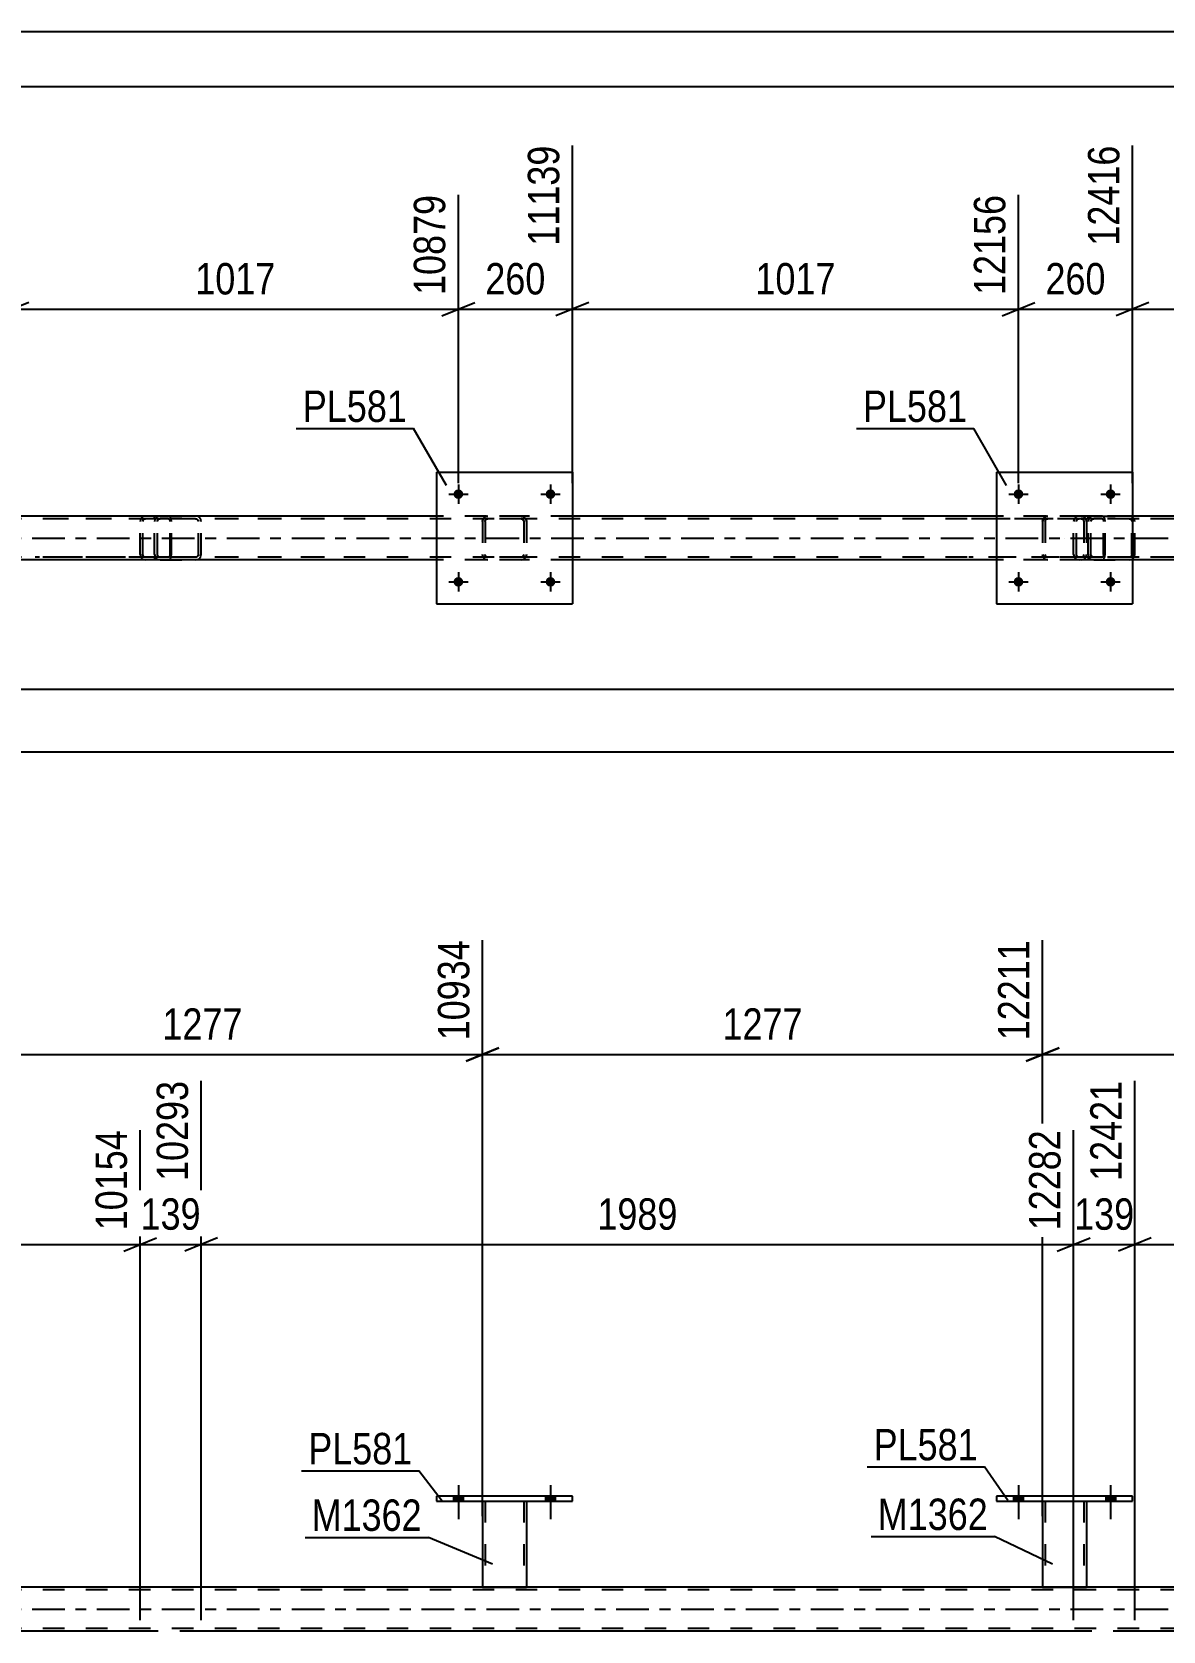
# Model space of a CAD drawing. Header units: millimetres. Extents: x 0 to 841, y 0 to 594.
# Drawn here: x 434.7 to 537.8, y 448.1 to 594 of the extents above; entities that cross this region are included whole.
import ezdxf

# ---------------------------------------------------------------- set-up
doc = ezdxf.new("R2010")
doc.units = ezdxf.units.MM
doc.linetypes.add('DXK_LINE_DOT2', pattern=[3.9198, 1.9599, -1.9599])
doc.linetypes.add('DXK_LINE_DOT3', pattern=[5.9187, 2.979, -0.9799, 0.9799, -0.9799])
doc.styles.add('Arial Narrow', font='ARIALN.TTF', dxfattribs={"height": 0.2})

# ---------------------------------------------------------------- blocks, each defined once
blk = doc.blocks.new('Unknown-275727292-1135 - 18137')
at = {"color": 5, "linetype": 'Continuous'}
for p, q in [((841, 594), (0, 594)), ((836, 589), (5, 589))]:
    blk.add_line(p, q, dxfattribs=at)
blk = doc.blocks.new('Bolt-275727292-2510 - 2500')
at = {"linetype": 'Continuous'}
for points in [[(525.09, 551.84, -1), (524.21, 551.84, -1)], [(533.49, 551.84, -1), (532.61, 551.84, -1)]]:
    blk.add_hatch(color=1, dxfattribs=at).paths.add_polyline_path(points)
at = {"color": 1, "linetype": 'Continuous'}
for p, q in [((523.77, 551.84), (525.53, 551.84)), ((524.65, 552.72), (524.65, 550.96)), ((532.17, 551.84), (533.93, 551.84)), ((533.05, 552.72), (533.05, 550.96))]:
    blk.add_line(p, q, dxfattribs=at)
blk = doc.blocks.new('Bolt-275727292-2511 - 2500')
at = {"linetype": 'Continuous'}
for points in [[(525.09, 543.84, -1), (524.21, 543.84, -1)], [(533.49, 543.84, -1), (532.61, 543.84, -1)]]:
    blk.add_hatch(color=1, dxfattribs=at).paths.add_polyline_path(points)
at = {"color": 1, "linetype": 'Continuous'}
for p, q in [((524.65, 544.72), (524.65, 542.96)), ((533.05, 544.72), (533.05, 542.96)), ((523.77, 543.84), (525.53, 543.84)), ((532.17, 543.84), (533.93, 543.84))]:
    blk.add_line(p, q, dxfattribs=at)
blk = doc.blocks.new('Bolt-275727292-2512 - 2500')
at = {"linetype": 'Continuous'}
for points in [[(474.01, 551.84, -1), (473.13, 551.84, -1)], [(482.41, 551.84, -1), (481.53, 551.84, -1)]]:
    blk.add_hatch(color=1, dxfattribs=at).paths.add_polyline_path(points)
at = {"color": 1, "linetype": 'Continuous'}
for p, q in [((472.69, 551.84), (474.45, 551.84)), ((473.57, 552.72), (473.57, 550.96)), ((481.09, 551.84), (482.85, 551.84)), ((481.97, 552.72), (481.97, 550.96))]:
    blk.add_line(p, q, dxfattribs=at)
blk = doc.blocks.new('Bolt-275727292-2513 - 2500')
at = {"linetype": 'Continuous'}
for points in [[(474.01, 543.84, -1), (473.13, 543.84, -1)], [(482.41, 543.84, -1), (481.53, 543.84, -1)]]:
    blk.add_hatch(color=1, dxfattribs=at).paths.add_polyline_path(points)
at = {"color": 1, "linetype": 'Continuous'}
for p, q in [((473.57, 544.72), (473.57, 542.96)), ((481.97, 544.72), (481.97, 542.96)), ((472.69, 543.84), (474.45, 543.84)), ((481.09, 543.84), (482.85, 543.84))]:
    blk.add_line(p, q, dxfattribs=at)
blk = doc.blocks.new('Part-275727292-2607 - 2500')
at = {"color": 7, "linetype": 'DXK_LINE_DOT2'}
for p, q in [((445.9, 549.53), (445.86, 549.36)), ((445.86, 546.32), (445.86, 549.36)), ((445.9, 549.55), (445.9, 549.53)), ((446.12, 549.36), (446.14, 549.45)), ((446.12, 546.32), (446.12, 549.36)), ((446.14, 549.45), (446.2, 549.53)), ((446.38, 549.84), (446.18, 549.8)), ((446.2, 549.53), (446.28, 549.58)), ((446.28, 549.58), (446.38, 549.6)), ((446.38, 549.84), (449.61, 549.84)), ((461.36, 549.84), (446.38, 549.84)), ((461.36, 549.6), (446.38, 549.6)), ((449.81, 549.8), (449.61, 549.84)), ((449.61, 549.6), (449.71, 549.58)), ((449.71, 549.58), (449.79, 549.53)), ((449.79, 549.53), (449.85, 549.45)), ((449.85, 549.45), (449.87, 549.36)), ((449.87, 546.32), (449.87, 549.36)), ((450.09, 549.53), (450.08, 549.55)), ((450.12, 549.36), (450.09, 549.53)), ((450.12, 546.32), (450.12, 549.36)), ((445.86, 546.32), (445.88, 546.23)), ((445.88, 546.23), (445.9, 546.14)), ((446.14, 546.23), (446.12, 546.32)), ((446.2, 546.15), (446.14, 546.23)), ((446.18, 545.88), (446.38, 545.84)), ((446.28, 546.1), (446.2, 546.15)), ((446.38, 546.08), (446.28, 546.1)), ((461.36, 546.08), (446.38, 546.08)), ((446.38, 545.84), (449.61, 545.84)), ((461.36, 545.84), (446.38, 545.84)), ((449.71, 546.1), (449.61, 546.08)), ((449.61, 545.84), (449.81, 545.88)), ((449.79, 546.15), (449.71, 546.1)), ((449.85, 546.23), (449.79, 546.15)), ((449.87, 546.32), (449.85, 546.23)), ((450.08, 546.14), (450.1, 546.23)), ((450.1, 546.23), (450.12, 546.32))]:
    blk.add_line(p, q, dxfattribs=at)
for centre, start, end in [((446.36, 549.34), 110.7583, 155.68), ((449.63, 549.34), 24.32, 69.2417), ((446.36, 546.34), 204.32, 249.2417), ((449.63, 546.34), 290.7583, 335.68)]:
    blk.add_arc(centre, 0.496, start, end, dxfattribs=at)
blk = doc.blocks.new('Part-275727292-2539 - 2500')
at = {"color": 2, "linetype": 'Continuous'}
for p, q in [((522.65, 553.84), (522.65, 541.84)), ((522.65, 553.84), (535.05, 553.84)), ((535.05, 553.84), (535.05, 541.84)), ((522.65, 541.84), (535.05, 541.84))]:
    blk.add_line(p, q, dxfattribs=at)
blk = doc.blocks.new('Part-275727292-2540 - 2500')
at = {"color": 7, "linetype": 'DXK_LINE_DOT2'}
for p, q in [((526.85, 549.36), (526.89, 549.55)), ((526.89, 549.55), (526.85, 549.36)), ((526.85, 549.36), (526.85, 546.32)), ((527.09, 549.36), (527.11, 549.45)), ((527.09, 549.36), (527.09, 546.32)), ((527.11, 549.45), (527.16, 549.53)), ((527.15, 549.8), (527.33, 549.84)), ((527.33, 549.84), (527.15, 549.8)), ((527.16, 549.53), (527.24, 549.58)), ((527.24, 549.58), (527.33, 549.6)), ((530.37, 549.84), (527.33, 549.84)), ((530.37, 549.6), (527.33, 549.6)), ((530.37, 549.84), (530.56, 549.8)), ((530.56, 549.8), (530.37, 549.84)), ((530.37, 549.6), (530.46, 549.58)), ((530.46, 549.58), (530.54, 549.53)), ((530.54, 549.53), (530.59, 549.45)), ((530.59, 549.45), (530.61, 549.36)), ((530.61, 549.36), (530.61, 546.32)), ((530.82, 549.55), (530.85, 549.36)), ((530.85, 549.36), (530.82, 549.55)), ((530.85, 549.36), (530.85, 546.32)), ((526.89, 546.14), (526.85, 546.32)), ((526.85, 546.32), (526.89, 546.14)), ((527.11, 546.23), (527.09, 546.32)), ((527.16, 546.15), (527.11, 546.23)), ((527.33, 545.84), (527.15, 545.88)), ((527.15, 545.88), (527.33, 545.84)), ((527.24, 546.1), (527.16, 546.15)), ((527.33, 546.08), (527.24, 546.1)), ((530.37, 546.08), (527.33, 546.08)), ((530.37, 545.84), (527.33, 545.84)), ((530.46, 546.1), (530.37, 546.08)), ((530.56, 545.88), (530.37, 545.84)), ((530.37, 545.84), (530.56, 545.88)), ((530.54, 546.15), (530.46, 546.1)), ((530.59, 546.23), (530.54, 546.15)), ((530.61, 546.32), (530.59, 546.23)), ((530.85, 546.32), (530.82, 546.14)), ((530.82, 546.14), (530.85, 546.32))]:
    blk.add_line(p, q, dxfattribs=at)
at = {"color": 7, "linetype": 'DXK_LINE_DOT3'}
blk.add_line((528.85, 547.84), (528.85, 547.84), dxfattribs=at)
at = {"color": 7, "linetype": 'DXK_LINE_DOT2'}
for centre, start, end in [((527.33, 549.36), 112.5, 157.5), ((527.33, 549.36), 112.5, 157.5), ((530.37, 549.36), 22.5, 67.5), ((530.37, 549.36), 22.5, 67.5), ((527.33, 546.32), 202.5, 247.5), ((527.33, 546.32), 202.5, 247.5), ((530.37, 546.32), 292.5, 337.5), ((530.37, 546.32), 292.5, 337.5)]:
    blk.add_arc(centre, 0.48, start, end, dxfattribs=at)
blk = doc.blocks.new('Part-275727292-2541 - 2500')
at = {"color": 2, "linetype": 'Continuous'}
for p, q in [((471.57, 553.84), (471.57, 541.84)), ((471.57, 553.84), (483.97, 553.84)), ((483.97, 553.84), (483.97, 541.84)), ((471.57, 541.84), (483.97, 541.84))]:
    blk.add_line(p, q, dxfattribs=at)
blk = doc.blocks.new('Part-275727292-2542 - 2500')
at = {"color": 7, "linetype": 'DXK_LINE_DOT2'}
for p, q in [((475.77, 549.36), (475.81, 549.55)), ((475.81, 549.55), (475.77, 549.36)), ((475.77, 549.36), (475.77, 546.32)), ((476.01, 549.36), (476.03, 549.45)), ((476.01, 549.36), (476.01, 546.32)), ((476.03, 549.45), (476.08, 549.53)), ((476.07, 549.8), (476.25, 549.84)), ((476.25, 549.84), (476.07, 549.8)), ((476.08, 549.53), (476.16, 549.58)), ((476.16, 549.58), (476.25, 549.6)), ((479.29, 549.84), (476.25, 549.84)), ((479.29, 549.6), (476.25, 549.6)), ((479.29, 549.84), (479.48, 549.8)), ((479.48, 549.8), (479.29, 549.84)), ((479.29, 549.6), (479.38, 549.58)), ((479.38, 549.58), (479.46, 549.53)), ((479.46, 549.53), (479.51, 549.45)), ((479.51, 549.45), (479.53, 549.36)), ((479.53, 549.36), (479.53, 546.32)), ((479.74, 549.55), (479.77, 549.36)), ((479.77, 549.36), (479.74, 549.55)), ((479.77, 549.36), (479.77, 546.32)), ((475.81, 546.14), (475.77, 546.32)), ((475.77, 546.32), (475.81, 546.14)), ((476.03, 546.23), (476.01, 546.32)), ((476.08, 546.15), (476.03, 546.23)), ((476.25, 545.84), (476.07, 545.88)), ((476.07, 545.88), (476.25, 545.84)), ((476.16, 546.1), (476.08, 546.15)), ((476.25, 546.08), (476.16, 546.1)), ((479.29, 546.08), (476.25, 546.08)), ((479.29, 545.84), (476.25, 545.84)), ((479.38, 546.1), (479.29, 546.08)), ((479.48, 545.88), (479.29, 545.84)), ((479.29, 545.84), (479.48, 545.88)), ((479.46, 546.15), (479.38, 546.1)), ((479.51, 546.23), (479.46, 546.15)), ((479.53, 546.32), (479.51, 546.23)), ((479.77, 546.32), (479.74, 546.14)), ((479.74, 546.14), (479.77, 546.32))]:
    blk.add_line(p, q, dxfattribs=at)
at = {"color": 7, "linetype": 'DXK_LINE_DOT3'}
blk.add_line((477.77, 547.84), (477.77, 547.84), dxfattribs=at)
at = {"color": 7, "linetype": 'DXK_LINE_DOT2'}
for centre, start, end in [((476.25, 549.36), 112.5, 157.5), ((476.25, 549.36), 112.5, 157.5), ((479.29, 549.36), 22.5, 67.5), ((479.29, 549.36), 22.5, 67.5), ((476.25, 546.32), 202.5, 247.5), ((476.25, 546.32), 202.5, 247.5), ((479.29, 546.32), 292.5, 337.5), ((479.29, 546.32), 292.5, 337.5)]:
    blk.add_arc(centre, 0.48, start, end, dxfattribs=at)
blk = doc.blocks.new('Part-275727292-2637 - 2500')
at = {"color": 7, "linetype": 'DXK_LINE_DOT2'}
for p, q in [((759.07, 549.6), (97.33, 549.6)), ((483.97, 549.84), (471.57, 549.84)), ((535.05, 549.84), (522.65, 549.84)), ((759.07, 546.08), (97.33, 546.08)), ((483.97, 545.84), (471.57, 545.84)), ((535.05, 545.84), (522.65, 545.84))]:
    blk.add_line(p, q, dxfattribs=at)
at = {"color": 2, "linetype": 'Continuous'}
for p, q in [((471.57, 549.84), (432.89, 549.84)), ((522.65, 549.84), (483.97, 549.84)), ((573.73, 549.84), (535.05, 549.84)), ((471.57, 545.84), (432.89, 545.84)), ((522.65, 545.84), (483.97, 545.84)), ((573.73, 545.84), (535.05, 545.84))]:
    blk.add_line(p, q, dxfattribs=at)
at = {"color": 7, "linetype": 'DXK_LINE_DOT3'}
blk.add_line((97.33, 547.84), (759.07, 547.84), dxfattribs=at)
blk = doc.blocks.new('Part-275727292-2620 - 2500')
at = {"color": 7, "linetype": 'DXK_LINE_DOT2'}
for p, q in [((531, 549.84), (520.12, 549.84)), ((530.18, 549.6), (520.12, 549.6)), ((529.72, 549.55), (529.68, 549.36)), ((529.68, 546.32), (529.68, 549.36)), ((532.28, 549.6), (529.76, 549.6)), ((529.93, 549.36), (529.95, 549.45)), ((529.93, 546.32), (529.93, 549.36)), ((529.95, 549.45), (530.01, 549.53)), ((530.18, 549.84), (529.99, 549.8)), ((530.01, 549.53), (530.09, 549.58)), ((530.09, 549.58), (530.18, 549.6)), ((532.28, 549.84), (530.18, 549.84)), ((531, 549.6), (531, 549.84)), ((532.38, 549.8), (532.28, 549.84)), ((532.28, 549.6), (532.33, 549.58)), ((532.33, 549.58), (532.37, 549.53)), ((532.37, 549.53), (532.4, 549.45)), ((532.47, 549.7), (532.38, 549.8)), ((532.4, 549.45), (532.41, 549.36)), ((532.41, 546.32), (532.41, 549.36)), ((532.53, 549.55), (532.47, 549.7)), ((532.55, 549.36), (532.53, 549.55)), ((532.55, 546.32), (532.55, 549.36)), ((532.28, 546.08), (520.12, 546.08)), ((531, 545.84), (520.12, 545.84)), ((529.68, 546.32), (529.72, 546.14)), ((529.95, 546.23), (529.93, 546.32)), ((530.01, 546.15), (529.95, 546.23)), ((529.99, 545.88), (530.18, 545.84)), ((530.09, 546.1), (530.01, 546.15)), ((530.18, 546.08), (530.09, 546.1)), ((532.28, 545.84), (530.18, 545.84)), ((531, 546.08), (531, 545.84)), ((532.33, 546.1), (532.28, 546.08)), ((532.28, 545.84), (532.38, 545.88)), ((532.37, 546.15), (532.33, 546.1)), ((532.4, 546.23), (532.37, 546.15)), ((532.38, 545.88), (532.47, 545.98)), ((532.41, 546.32), (532.4, 546.23)), ((532.47, 545.98), (532.53, 546.14)), ((532.53, 546.14), (532.55, 546.32))]:
    blk.add_line(p, q, dxfattribs=at)
for centre, start, end in [((530.17, 549.35), 111.1941, 156.1506), ((530.17, 546.34), 203.8494, 248.8059)]:
    blk.add_arc(centre, 0.492, start, end, dxfattribs=at)
blk = doc.blocks.new('Part-275727292-2621 - 2500')
at = {"color": 7, "linetype": 'DXK_LINE_DOT2'}
for p, q in [((445.86, 549.84), (434.98, 549.84)), ((445.86, 549.6), (434.98, 549.6)), ((444.58, 549.53), (444.55, 549.36)), ((444.55, 546.32), (444.55, 549.36)), ((444.59, 549.55), (444.58, 549.53)), ((444.8, 549.36), (444.82, 549.45)), ((444.8, 546.32), (444.8, 549.36)), ((444.82, 549.45), (444.87, 549.53)), ((445.05, 549.84), (444.86, 549.8)), ((444.87, 549.53), (444.95, 549.58)), ((444.95, 549.58), (445.05, 549.6)), ((447.14, 549.84), (445.05, 549.84)), ((447.14, 549.6), (445.05, 549.6)), ((445.86, 549.6), (445.86, 549.84)), ((447.24, 549.8), (447.14, 549.84)), ((447.14, 549.6), (447.19, 549.58)), ((447.19, 549.58), (447.24, 549.53)), ((447.33, 549.7), (447.24, 549.8)), ((447.24, 549.53), (447.27, 549.45)), ((447.27, 549.45), (447.28, 549.36)), ((447.28, 546.32), (447.28, 549.36)), ((447.39, 549.55), (447.33, 549.7)), ((447.41, 549.36), (447.39, 549.55)), ((447.41, 546.32), (447.41, 549.36)), ((447.14, 546.08), (434.98, 546.08)), ((445.86, 545.84), (434.98, 545.84)), ((444.55, 546.32), (444.57, 546.23)), ((444.57, 546.23), (444.59, 546.14)), ((444.82, 546.23), (444.8, 546.32)), ((444.87, 546.15), (444.82, 546.23)), ((444.86, 545.88), (445.05, 545.84)), ((444.95, 546.1), (444.87, 546.15)), ((445.05, 546.08), (444.95, 546.1)), ((447.14, 545.84), (445.05, 545.84)), ((445.86, 546.08), (445.86, 545.84)), ((447.19, 546.1), (447.14, 546.08)), ((447.14, 545.84), (447.24, 545.88)), ((447.24, 546.15), (447.19, 546.1)), ((447.27, 546.23), (447.24, 546.15)), ((447.24, 545.88), (447.33, 545.98)), ((447.28, 546.32), (447.27, 546.23)), ((447.33, 545.98), (447.39, 546.14)), ((447.39, 546.14), (447.41, 546.32))]:
    blk.add_line(p, q, dxfattribs=at)
for centre, start, end in [((445.04, 549.35), 111.1941, 156.1506), ((445.04, 546.34), 203.8494, 248.8059)]:
    blk.add_arc(centre, 0.492, start, end, dxfattribs=at)
blk = doc.blocks.new('Part-275727292-2666 - 2500')
at = {"color": 7, "linetype": 'DXK_LINE_DOT2'}
for p, q in [((531.04, 549.55), (531, 549.36)), ((531, 546.32), (531, 549.36)), ((531.25, 549.36), (531.27, 549.45)), ((531.25, 546.32), (531.25, 549.36)), ((531.27, 549.45), (531.33, 549.53)), ((531.51, 549.84), (531.31, 549.8)), ((531.33, 549.53), (531.41, 549.58)), ((531.41, 549.58), (531.51, 549.6)), ((531.51, 549.84), (534.74, 549.84)), ((546.5, 549.84), (531.51, 549.84)), ((546.5, 549.6), (531.51, 549.6)), ((534.94, 549.8), (534.74, 549.84)), ((534.74, 549.6), (534.84, 549.58)), ((534.84, 549.58), (534.93, 549.53)), ((534.93, 549.53), (534.98, 549.45)), ((534.98, 549.45), (535, 549.36)), ((535, 546.32), (535, 549.36)), ((535.22, 549.53), (535.22, 549.55)), ((535.26, 549.36), (535.22, 549.53)), ((535.26, 546.32), (535.26, 549.36)), ((531, 546.32), (531.04, 546.14)), ((531.27, 546.23), (531.25, 546.32)), ((531.33, 546.15), (531.27, 546.23)), ((531.31, 545.88), (531.51, 545.84)), ((531.41, 546.1), (531.33, 546.15)), ((531.51, 546.08), (531.41, 546.1)), ((546.5, 546.08), (531.51, 546.08)), ((531.51, 545.84), (534.74, 545.84)), ((546.5, 545.84), (531.51, 545.84)), ((534.84, 546.1), (534.74, 546.08)), ((534.74, 545.84), (534.94, 545.88)), ((534.93, 546.15), (534.84, 546.1)), ((534.98, 546.23), (534.93, 546.15)), ((535, 546.32), (534.98, 546.23)), ((535.22, 546.14), (535.24, 546.23)), ((535.24, 546.23), (535.26, 546.32))]:
    blk.add_line(p, q, dxfattribs=at)
for centre, start, end in [((531.49, 549.34), 110.7583, 155.68), ((534.76, 549.34), 24.32, 69.2417), ((531.49, 546.34), 204.32, 249.2417), ((534.76, 546.34), 290.7583, 335.68)]:
    blk.add_arc(centre, 0.496, start, end, dxfattribs=at)
blk = doc.blocks.new('Part-275727292-2844 - 2736')
at = {"color": 2, "linetype": 'Continuous'}
for p, q in [((753.15, 452.13), (97.33, 452.13)), ((444.55, 448.13), (364.99, 448.13)), ((529.68, 448.13), (450.12, 448.13)), ((614.82, 448.13), (535.26, 448.13))]:
    blk.add_line(p, q, dxfattribs=at)
at = {"color": 7, "linetype": 'DXK_LINE_DOT2'}
for p, q in [((759.07, 451.89), (97.33, 451.89)), ((759.07, 448.37), (97.33, 448.37)), ((450.12, 448.13), (444.55, 448.13)), ((535.26, 448.13), (529.68, 448.13))]:
    blk.add_line(p, q, dxfattribs=at)
at = {"color": 7, "linetype": 'DXK_LINE_DOT3'}
blk.add_line((97.33, 450.13), (759.07, 450.13), dxfattribs=at)
blk = doc.blocks.new('Bolt-275727292-3123 - 2736')
at = {"linetype": 'Continuous'}
for points in [[(473.13, 459.97), (474.01, 459.97), (474.01, 460.45), (473.13, 460.45)], [(481.53, 459.97), (482.41, 459.97), (482.41, 460.45), (481.53, 460.45)]]:
    blk.add_hatch(color=1, dxfattribs=at).paths.add_polyline_path(points)
at = {"color": 1, "linetype": 'Continuous'}
for p, q in [((473.57, 461.45), (473.57, 458.33)), ((481.97, 461.45), (481.97, 458.33)), ((473.13, 460.45), (473.13, 459.97)), ((474.01, 460.45), (474.01, 459.97)), ((481.53, 460.45), (481.53, 459.97)), ((482.41, 460.45), (482.41, 459.97))]:
    blk.add_line(p, q, dxfattribs=at)
blk = doc.blocks.new('Part-275727292-3053 - 2736')
at = {"color": 2, "linetype": 'Continuous'}
for p, q in [((522.65, 460.45), (522.65, 459.97)), ((535.05, 460.45), (522.65, 460.45)), ((522.65, 459.97), (535.05, 459.97)), ((535.05, 459.97), (535.05, 460.45))]:
    blk.add_line(p, q, dxfattribs=at)
blk = doc.blocks.new('Part-275727292-3056 - 2736')
at = {"color": 7, "linetype": 'DXK_LINE_DOT2'}
for p, q in [((526.85, 459.98), (530.85, 459.98)), ((526.85, 459.97), (526.85, 459.98)), ((526.85, 459.98), (526.85, 459.97)), ((527.09, 459.98), (527.09, 452.13)), ((530.61, 459.98), (530.61, 452.13)), ((530.85, 459.98), (530.85, 459.97)), ((530.85, 459.97), (530.85, 459.98)), ((530.59, 452.13), (530.56, 452.13)), ((530.56, 452.13), (530.59, 452.13)), ((530.61, 452.13), (530.59, 452.13)), ((530.59, 452.13), (530.61, 452.13))]:
    blk.add_line(p, q, dxfattribs=at)
at = {"color": 2, "linetype": 'Continuous'}
for p, q in [((526.85, 459.97), (526.85, 452.13)), ((530.85, 459.97), (530.85, 452.13)), ((526.85, 452.13), (530.85, 452.13))]:
    blk.add_line(p, q, dxfattribs=at)
blk = doc.blocks.new('Part-275727292-3059 - 2736')
at = {"color": 2, "linetype": 'Continuous'}
for p, q in [((471.57, 460.45), (471.57, 459.97)), ((483.97, 460.45), (471.57, 460.45)), ((471.57, 459.97), (483.97, 459.97)), ((483.97, 459.97), (483.97, 460.45))]:
    blk.add_line(p, q, dxfattribs=at)
blk = doc.blocks.new('Part-275727292-3062 - 2736')
at = {"color": 7, "linetype": 'DXK_LINE_DOT2'}
for p, q in [((475.77, 459.98), (479.77, 459.98)), ((475.77, 459.97), (475.77, 459.98)), ((475.77, 459.98), (475.77, 459.97)), ((476.01, 459.98), (476.01, 452.13)), ((479.53, 459.98), (479.53, 452.13)), ((479.77, 459.98), (479.77, 459.97)), ((479.77, 459.97), (479.77, 459.98)), ((479.51, 452.13), (479.48, 452.13)), ((479.48, 452.13), (479.51, 452.13)), ((479.53, 452.13), (479.51, 452.13)), ((479.51, 452.13), (479.53, 452.13))]:
    blk.add_line(p, q, dxfattribs=at)
at = {"color": 2, "linetype": 'Continuous'}
for p, q in [((475.77, 459.97), (475.77, 452.13)), ((479.77, 459.97), (479.77, 452.13)), ((475.77, 452.13), (479.77, 452.13))]:
    blk.add_line(p, q, dxfattribs=at)
blk = doc.blocks.new('Bolt-275727292-3120 - 2736')
at = {"linetype": 'Continuous'}
for points in [[(524.21, 459.97), (525.09, 459.97), (525.09, 460.45), (524.21, 460.45)], [(532.61, 459.97), (533.49, 459.97), (533.49, 460.45), (532.61, 460.45)]]:
    blk.add_hatch(color=1, dxfattribs=at).paths.add_polyline_path(points)
at = {"color": 1, "linetype": 'Continuous'}
for p, q in [((524.65, 461.45), (524.65, 458.33)), ((533.05, 461.45), (533.05, 458.33)), ((524.21, 460.45), (524.21, 459.97)), ((525.09, 460.45), (525.09, 459.97)), ((532.61, 460.45), (532.61, 459.97)), ((533.49, 460.45), (533.49, 459.97))]:
    blk.add_line(p, q, dxfattribs=at)
blk = doc.blocks.new('Bolt-275727292-3121 - 2736')
at = {"linetype": 'Continuous'}
for points in [[(524.21, 459.97), (525.09, 459.97), (525.09, 460.45), (524.21, 460.45)], [(532.61, 459.97), (533.49, 459.97), (533.49, 460.45), (532.61, 460.45)]]:
    blk.add_hatch(color=1, dxfattribs=at).paths.add_polyline_path(points)
at = {"color": 1, "linetype": 'Continuous'}
for p, q in [((524.65, 461.45), (524.65, 458.33)), ((533.05, 461.45), (533.05, 458.33)), ((524.21, 460.45), (524.21, 459.97)), ((525.09, 460.45), (525.09, 459.97)), ((532.61, 460.45), (532.61, 459.97)), ((533.49, 460.45), (533.49, 459.97))]:
    blk.add_line(p, q, dxfattribs=at)
blk = doc.blocks.new('Bolt-275727292-3122 - 2736')
at = {"linetype": 'Continuous'}
for points in [[(473.13, 459.97), (474.01, 459.97), (474.01, 460.45), (473.13, 460.45)], [(481.53, 459.97), (482.41, 459.97), (482.41, 460.45), (481.53, 460.45)]]:
    blk.add_hatch(color=1, dxfattribs=at).paths.add_polyline_path(points)
at = {"color": 1, "linetype": 'Continuous'}
for p, q in [((473.57, 461.45), (473.57, 458.33)), ((481.97, 461.45), (481.97, 458.33)), ((473.13, 460.45), (473.13, 459.97)), ((474.01, 460.45), (474.01, 459.97)), ((481.53, 460.45), (481.53, 459.97)), ((482.41, 460.45), (482.41, 459.97))]:
    blk.add_line(p, q, dxfattribs=at)
blk = doc.blocks.new('StraightDimension-275727292-5771 - 2500')
at = {"color": 7, "linetype": 'Continuous'}
blk.add_line((60.21, 534.06), (759.07, 534.06), dxfattribs=at)
blk = doc.blocks.new('StraightDimension-275727292-9578 - 2500')
at = {"color": 7, "linetype": 'Continuous'}
blk.add_line((59.57, 528.34), (759.71, 528.34), dxfattribs=at)
blk = doc.blocks.new('StraightDimension-275727292-14540 - 2500')
at = {"color": 7, "linetype": 'Continuous'}
for p, q in [((535.05, 552.84), (535.05, 583.65)), ((575.73, 552.84), (575.73, 579.15)), ((536.55, 569.31), (533.55, 568.11)), ((574.23, 568.11), (577.23, 569.31)), ((535.05, 568.71), (575.73, 568.71))]:
    blk.add_line(p, q, dxfattribs=at)
at = {"color": 0}
blk.add_wipeout([(559.65, 569.46), (559.65, 573.66), (551.14, 573.66), (551.14, 569.46)], dxfattribs=at)
at = {"color": 3, "style": 'Arial Narrow'}
blk.add_text('1017', height=2.863, dxfattribs=at).set_placement((551.74, 570.06))
at = {"color": 0, "linetype": 'Continuous'}
blk.add_wipeout([(575.13, 579.75), (570.93, 579.75), (570.93, 569.41), (575.13, 569.41)], dxfattribs=at)
at = {"color": 3, "linetype": 'Continuous', "style": 'Arial Narrow'}
blk.add_text('13433', height=2.863, rotation=90.0002, dxfattribs=at).set_placement((574.53, 570.01))
blk = doc.blocks.new('StraightDimension-275727292-14541 - 2500')
at = {"color": 7, "linetype": 'Continuous'}
for p, q in [((535.05, 552.84), (535.05, 583.65)), ((524.65, 552.84), (524.65, 579.15)), ((523.15, 568.11), (526.15, 569.31)), ((536.55, 569.31), (533.55, 568.11)), ((524.65, 568.71), (535.05, 568.71))]:
    blk.add_line(p, q, dxfattribs=at)
at = {"color": 0}
blk.add_wipeout([(533.19, 569.46), (533.19, 573.66), (526.51, 573.66), (526.51, 569.46)], dxfattribs=at)
at = {"color": 3, "style": 'Arial Narrow'}
blk.add_text('260', height=2.863, dxfattribs=at).set_placement((527.11, 570.06))
at = {"color": 0, "linetype": 'Continuous'}
blk.add_wipeout([(534.45, 584.25), (530.25, 584.25), (530.25, 573.91), (534.45, 573.91)], dxfattribs=at)
at = {"color": 3, "linetype": 'Continuous', "style": 'Arial Narrow'}
blk.add_text('12416', height=2.863, rotation=90.0002, dxfattribs=at).set_placement((533.85, 574.51))
blk = doc.blocks.new('StraightDimension-275727292-14542 - 2500')
at = {"color": 7, "linetype": 'Continuous'}
for p, q in [((483.97, 552.84), (483.97, 583.65)), ((524.65, 552.84), (524.65, 579.15)), ((485.47, 569.31), (482.47, 568.11)), ((523.15, 568.11), (526.15, 569.31)), ((483.97, 568.71), (524.65, 568.71))]:
    blk.add_line(p, q, dxfattribs=at)
at = {"color": 0}
blk.add_wipeout([(508.57, 569.46), (508.57, 573.66), (500.06, 573.66), (500.06, 569.46)], dxfattribs=at)
at = {"color": 3, "style": 'Arial Narrow'}
blk.add_text('1017', height=2.863, dxfattribs=at).set_placement((500.66, 570.06))
at = {"color": 0, "linetype": 'Continuous'}
blk.add_wipeout([(524.05, 579.75), (519.85, 579.75), (519.85, 569.41), (524.05, 569.41)], dxfattribs=at)
at = {"color": 3, "linetype": 'Continuous', "style": 'Arial Narrow'}
blk.add_text('12156', height=2.863, rotation=90.0002, dxfattribs=at).set_placement((523.45, 570.01))
blk = doc.blocks.new('StraightDimension-275727292-14543 - 2500')
at = {"color": 7, "linetype": 'Continuous'}
for p, q in [((483.97, 552.84), (483.97, 583.65)), ((473.57, 552.84), (473.57, 579.15)), ((472.07, 568.11), (475.07, 569.31)), ((485.47, 569.31), (482.47, 568.11)), ((473.57, 568.71), (483.97, 568.71))]:
    blk.add_line(p, q, dxfattribs=at)
at = {"color": 0}
blk.add_wipeout([(482.11, 569.46), (482.11, 573.66), (475.43, 573.66), (475.43, 569.46)], dxfattribs=at)
at = {"color": 3, "style": 'Arial Narrow'}
blk.add_text('260', height=2.863, dxfattribs=at).set_placement((476.03, 570.06))
at = {"color": 0, "linetype": 'Continuous'}
blk.add_wipeout([(483.37, 584.25), (479.17, 584.25), (479.17, 573.91), (483.37, 573.91)], dxfattribs=at)
at = {"color": 3, "linetype": 'Continuous', "style": 'Arial Narrow'}
blk.add_text('11139', height=2.863, rotation=90.0002, dxfattribs=at).set_placement((482.77, 574.51))
blk = doc.blocks.new('StraightDimension-275727292-14544 - 2500')
at = {"color": 7, "linetype": 'Continuous'}
for p, q in [((432.89, 552.84), (432.89, 581.82)), ((473.57, 552.84), (473.57, 579.15)), ((434.39, 569.31), (431.39, 568.11)), ((472.07, 568.11), (475.07, 569.31)), ((432.89, 568.71), (473.57, 568.71))]:
    blk.add_line(p, q, dxfattribs=at)
at = {"color": 0}
blk.add_wipeout([(457.49, 569.46), (457.49, 573.66), (448.98, 573.66), (448.98, 569.46)], dxfattribs=at)
at = {"color": 3, "style": 'Arial Narrow'}
blk.add_text('1017', height=2.863, dxfattribs=at).set_placement((449.58, 570.06))
at = {"color": 0, "linetype": 'Continuous'}
blk.add_wipeout([(472.97, 579.75), (468.77, 579.75), (468.77, 569.41), (472.97, 569.41)], dxfattribs=at)
at = {"color": 3, "linetype": 'Continuous', "style": 'Arial Narrow'}
blk.add_text('10879', height=2.863, rotation=90.0002, dxfattribs=at).set_placement((472.37, 570.01))
blk = doc.blocks.new('StraightDimension-275727292-16737 - 2736')
at = {"color": 7, "linetype": 'Continuous'}
for p, q in [((475.77, 458.61), (475.77, 511.16)), ((424.69, 458.61), (424.69, 509.33)), ((426.19, 501.32), (423.19, 500.12)), ((424.69, 500.72), (475.77, 500.72)), ((474.27, 500.12), (477.27, 501.32))]:
    blk.add_line(p, q, dxfattribs=at)
at = {"color": 0}
blk.add_wipeout([(454.49, 501.47), (454.49, 505.67), (445.98, 505.67), (445.98, 501.47)], dxfattribs=at)
at = {"color": 3, "style": 'Arial Narrow'}
blk.add_text('1277', height=2.863, dxfattribs=at).set_placement((446.58, 502.07))
at = {"color": 0, "linetype": 'Continuous'}
blk.add_wipeout([(475.17, 511.76), (470.97, 511.76), (470.97, 501.42), (475.17, 501.42)], dxfattribs=at)
at = {"color": 3, "linetype": 'Continuous', "style": 'Arial Narrow'}
blk.add_text('10934', height=2.863, rotation=90.0002, dxfattribs=at).set_placement((474.57, 502.02))
blk = doc.blocks.new('StraightDimension-275727292-16736 - 2736')
at = {"color": 7, "linetype": 'Continuous'}
for p, q in [((475.77, 458.61), (475.77, 511.16)), ((526.85, 458.61), (526.85, 511.16)), ((477.27, 501.32), (474.27, 500.12)), ((475.77, 500.72), (526.85, 500.72)), ((525.35, 500.12), (528.35, 501.32))]:
    blk.add_line(p, q, dxfattribs=at)
at = {"color": 0}
blk.add_wipeout([(505.57, 501.47), (505.57, 505.67), (497.06, 505.67), (497.06, 501.47)], dxfattribs=at)
at = {"color": 3, "style": 'Arial Narrow'}
blk.add_text('1277', height=2.863, dxfattribs=at).set_placement((497.66, 502.07))
at = {"color": 0, "linetype": 'Continuous'}
blk.add_wipeout([(526.25, 511.76), (522.05, 511.76), (522.05, 501.42), (526.25, 501.42)], dxfattribs=at)
at = {"color": 3, "linetype": 'Continuous', "style": 'Arial Narrow'}
blk.add_text('12211', height=2.863, rotation=90.0002, dxfattribs=at).set_placement((525.65, 502.02))
blk = doc.blocks.new('StraightDimension-275727292-8523 - 2736')
at = {"color": 7, "linetype": 'Continuous'}
for p, q in [((364.99, 449.13), (364.99, 496.5)), ((444.55, 449.13), (444.55, 493.83)), ((366.49, 483.99), (363.49, 482.79)), ((364.99, 483.39), (444.55, 483.39)), ((443.05, 482.79), (446.05, 483.99))]:
    blk.add_line(p, q, dxfattribs=at)
at = {"color": 0}
blk.add_wipeout([(409.02, 484.14), (409.02, 488.34), (400.51, 488.34), (400.51, 484.14)], dxfattribs=at)
at = {"color": 3, "style": 'Arial Narrow'}
blk.add_text('1989', height=2.863, dxfattribs=at).set_placement((401.11, 484.74))
at = {"color": 0, "linetype": 'Continuous'}
blk.add_wipeout([(443.95, 494.43), (439.75, 494.43), (439.75, 484.09), (443.95, 484.09)], dxfattribs=at)
at = {"color": 3, "linetype": 'Continuous', "style": 'Arial Narrow'}
blk.add_text('10154', height=2.863, rotation=90.0002, dxfattribs=at).set_placement((443.35, 484.69))
blk = doc.blocks.new('StraightDimension-275727292-16735 - 2736')
at = {"color": 7, "linetype": 'Continuous'}
for p, q in [((526.85, 458.61), (526.85, 511.16)), ((577.93, 458.61), (577.93, 511.16)), ((528.35, 501.32), (525.35, 500.12)), ((526.85, 500.72), (577.93, 500.72)), ((576.43, 500.12), (579.43, 501.32))]:
    blk.add_line(p, q, dxfattribs=at)
at = {"color": 0}
blk.add_wipeout([(556.65, 501.47), (556.65, 505.67), (548.14, 505.67), (548.14, 501.47)], dxfattribs=at)
at = {"color": 3, "style": 'Arial Narrow'}
blk.add_text('1277', height=2.863, dxfattribs=at).set_placement((548.74, 502.07))
at = {"color": 0, "linetype": 'Continuous'}
blk.add_wipeout([(577.33, 511.76), (573.13, 511.76), (573.13, 501.42), (577.33, 501.42)], dxfattribs=at)
at = {"color": 3, "linetype": 'Continuous', "style": 'Arial Narrow'}
blk.add_text('13488', height=2.863, rotation=90.0002, dxfattribs=at).set_placement((576.73, 502.02))
blk = doc.blocks.new('StraightDimension-275727292-8520 - 2736')
at = {"color": 7, "linetype": 'Continuous'}
for p, q in [((535.26, 449.13), (535.26, 498.33)), ((529.68, 449.13), (529.68, 493.83)), ((528.18, 482.79), (531.18, 483.99)), ((529.68, 483.39), (535.26, 483.39)), ((536.76, 483.99), (533.76, 482.79))]:
    blk.add_line(p, q, dxfattribs=at)
at = {"color": 0}
blk.add_wipeout([(535.81, 484.14), (535.81, 488.34), (529.13, 488.34), (529.13, 484.14)], dxfattribs=at)
at = {"color": 3, "style": 'Arial Narrow'}
blk.add_text('139', height=2.863, dxfattribs=at).set_placement((529.73, 484.74))
at = {"color": 0, "linetype": 'Continuous'}
blk.add_wipeout([(534.66, 498.93), (530.46, 498.93), (530.46, 488.59), (534.66, 488.59)], dxfattribs=at)
at = {"color": 3, "linetype": 'Continuous', "style": 'Arial Narrow'}
blk.add_text('12421', height=2.863, rotation=90.0002, dxfattribs=at).set_placement((534.06, 489.19))
blk = doc.blocks.new('StraightDimension-275727292-8519 - 2736')
at = {"color": 7, "linetype": 'Continuous'}
for p, q in [((535.26, 449.13), (535.26, 498.33)), ((614.82, 449.13), (614.82, 493.83)), ((536.76, 483.99), (533.76, 482.79)), ((535.26, 483.39), (614.82, 483.39)), ((613.32, 482.79), (616.32, 483.99))]:
    blk.add_line(p, q, dxfattribs=at)
at = {"color": 0}
blk.add_wipeout([(579.29, 484.14), (579.29, 488.34), (570.78, 488.34), (570.78, 484.14)], dxfattribs=at)
at = {"color": 3, "style": 'Arial Narrow'}
blk.add_text('1989', height=2.863, dxfattribs=at).set_placement((571.38, 484.74))
at = {"color": 0, "linetype": 'Continuous'}
blk.add_wipeout([(614.22, 494.43), (610.02, 494.43), (610.02, 484.09), (614.22, 484.09)], dxfattribs=at)
at = {"color": 3, "linetype": 'Continuous', "style": 'Arial Narrow'}
blk.add_text('14410', height=2.863, rotation=90.0002, dxfattribs=at).set_placement((613.62, 484.69))
blk = doc.blocks.new('StraightDimension-275727292-8521 - 2736')
at = {"color": 7, "linetype": 'Continuous'}
for p, q in [((450.12, 449.13), (450.12, 498.33)), ((529.68, 449.13), (529.68, 493.83)), ((451.62, 483.99), (448.62, 482.79)), ((450.12, 483.39), (529.68, 483.39)), ((528.18, 482.79), (531.18, 483.99))]:
    blk.add_line(p, q, dxfattribs=at)
at = {"color": 0}
blk.add_wipeout([(494.16, 484.14), (494.16, 488.34), (485.65, 488.34), (485.65, 484.14)], dxfattribs=at)
at = {"color": 3, "style": 'Arial Narrow'}
blk.add_text('1989', height=2.863, dxfattribs=at).set_placement((486.25, 484.74))
at = {"color": 0, "linetype": 'Continuous'}
blk.add_wipeout([(529.08, 494.43), (524.88, 494.43), (524.88, 484.09), (529.08, 484.09)], dxfattribs=at)
at = {"color": 3, "linetype": 'Continuous', "style": 'Arial Narrow'}
blk.add_text('12282', height=2.863, rotation=90.0002, dxfattribs=at).set_placement((528.48, 484.69))
blk = doc.blocks.new('StraightDimension-275727292-8522 - 2736')
at = {"color": 7, "linetype": 'Continuous'}
for p, q in [((450.12, 449.13), (450.12, 498.33)), ((444.55, 449.13), (444.55, 493.83)), ((443.05, 482.79), (446.05, 483.99)), ((444.55, 483.39), (450.12, 483.39)), ((451.62, 483.99), (448.62, 482.79))]:
    blk.add_line(p, q, dxfattribs=at)
at = {"color": 0}
blk.add_wipeout([(450.68, 484.14), (450.68, 488.34), (443.99, 488.34), (443.99, 484.14)], dxfattribs=at)
at = {"color": 3, "style": 'Arial Narrow'}
blk.add_text('139', height=2.863, dxfattribs=at).set_placement((444.59, 484.74))
at = {"color": 0, "linetype": 'Continuous'}
blk.add_wipeout([(449.52, 498.93), (445.32, 498.93), (445.32, 488.59), (449.52, 488.59)], dxfattribs=at)
at = {"color": 3, "linetype": 'Continuous', "style": 'Arial Narrow'}
blk.add_text('10293', height=2.863, rotation=90.0002, dxfattribs=at).set_placement((448.92, 489.19))
blk = doc.blocks.new('Mark-275727292-9676 - 2500')
at = {"color": 0}
blk.add_wipeout([(519.97, 558.43), (519.97, 561.43), (510.47, 561.43), (510.47, 558.43)], dxfattribs=at)
blk.add_wipeout([(519.97, 558.43), (519.97, 561.43), (510.47, 561.43), (510.47, 558.43)], dxfattribs=at)
at = {"color": 30, "linetype": 'Continuous'}
for p in [(509.87, 557.83), (523.57, 552.64)]:
    blk.add_line(p, (520.57, 557.83), dxfattribs=at)
at = {"color": 3, "style": 'Arial Narrow'}
blk.add_text('PL581', height=2.863, dxfattribs=at).set_placement((510.47, 558.43))
blk = doc.blocks.new('Mark-275727292-9679 - 2500')
at = {"color": 0}
blk.add_wipeout([(468.89, 558.43), (468.89, 561.43), (459.39, 561.43), (459.39, 558.43)], dxfattribs=at)
blk.add_wipeout([(468.89, 558.43), (468.89, 561.43), (459.39, 561.43), (459.39, 558.43)], dxfattribs=at)
at = {"color": 30, "linetype": 'Continuous'}
for p in [(458.79, 557.83), (472.49, 552.64)]:
    blk.add_line(p, (469.49, 557.83), dxfattribs=at)
at = {"color": 3, "style": 'Arial Narrow'}
blk.add_text('PL581', height=2.863, dxfattribs=at).set_placement((459.39, 558.43))
blk = doc.blocks.new('Mark-275727292-15246 - 2736')
at = {"color": 0}
blk.add_wipeout([(521.87, 457.35), (521.87, 460.35), (511.82, 460.35), (511.82, 457.35)], dxfattribs=at)
blk.add_wipeout([(521.87, 457.35), (521.87, 460.35), (511.82, 460.35), (511.82, 457.35)], dxfattribs=at)
at = {"color": 30, "linetype": 'Continuous'}
for p in [(511.22, 456.75), (527.75, 454.24)]:
    blk.add_line(p, (522.47, 456.75), dxfattribs=at)
at = {"color": 3, "style": 'Arial Narrow'}
blk.add_text('M1362', height=2.863, dxfattribs=at).set_placement((511.82, 457.35))
blk = doc.blocks.new('Mark-275727292-15243 - 2736')
at = {"color": 0}
blk.add_wipeout([(520.95, 463.7), (520.95, 466.7), (511.44, 466.7), (511.44, 463.7)], dxfattribs=at)
blk.add_wipeout([(520.95, 463.7), (520.95, 466.7), (511.44, 466.7), (511.44, 463.7)], dxfattribs=at)
at = {"color": 30, "linetype": 'Continuous'}
for p in [(510.84, 463.1), (523.68, 460.04)]:
    blk.add_line(p, (521.55, 463.1), dxfattribs=at)
at = {"color": 3, "style": 'Arial Narrow'}
blk.add_text('PL581', height=2.863, dxfattribs=at).set_placement((511.44, 463.7))
blk = doc.blocks.new('Mark-275727292-15249 - 2736')
at = {"color": 0}
blk.add_wipeout([(469.38, 463.34), (469.38, 466.34), (459.88, 466.34), (459.88, 463.34)], dxfattribs=at)
blk.add_wipeout([(469.38, 463.34), (469.38, 466.34), (459.88, 466.34), (459.88, 463.34)], dxfattribs=at)
at = {"color": 30, "linetype": 'Continuous'}
for p in [(459.28, 462.74), (472.09, 459.97)]:
    blk.add_line(p, (469.98, 462.74), dxfattribs=at)
at = {"color": 3, "style": 'Arial Narrow'}
blk.add_text('PL581', height=2.863, dxfattribs=at).set_placement((459.88, 463.34))
blk = doc.blocks.new('Mark-275727292-15252 - 2736')
at = {"color": 0}
blk.add_wipeout([(470.25, 457.27), (470.25, 460.27), (460.19, 460.27), (460.19, 457.27)], dxfattribs=at)
blk.add_wipeout([(470.25, 457.27), (470.25, 460.27), (460.19, 460.27), (460.19, 457.27)], dxfattribs=at)
at = {"color": 30, "linetype": 'Continuous'}
for p in [(459.59, 456.67), (476.67, 454.24)]:
    blk.add_line(p, (470.85, 456.67), dxfattribs=at)
at = {"color": 3, "style": 'Arial Narrow'}
blk.add_text('M1362', height=2.863, dxfattribs=at).set_placement((460.19, 457.27))

msp = doc.modelspace()

# ---------------------------------------------------------------- block references
for name in ['Unknown-275727292-1135 - 18137', 'Part-275727292-2541 - 2500', 'Part-275727292-2539 - 2500', 'Part-275727292-2637 - 2500', 'Bolt-275727292-2512 - 2500', 'Bolt-275727292-2510 - 2500', 'Part-275727292-2621 - 2500', 'Part-275727292-2607 - 2500', 'Part-275727292-2542 - 2500', 'Part-275727292-2620 - 2500', 'Part-275727292-2540 - 2500', 'Part-275727292-2666 - 2500', 'Bolt-275727292-2513 - 2500', 'Bolt-275727292-2511 - 2500', 'Bolt-275727292-3123 - 2736', 'Bolt-275727292-3122 - 2736', 'Bolt-275727292-3120 - 2736', 'Bolt-275727292-3121 - 2736', 'Part-275727292-3059 - 2736', 'Part-275727292-3062 - 2736', 'Part-275727292-3053 - 2736', 'Part-275727292-3056 - 2736', 'Part-275727292-2844 - 2736']:
    msp.add_blockref(name, (0, 0))

# ---------------------------------------------------------------- next in the draw order: block references
for name in ['StraightDimension-275727292-14540 - 2500', 'StraightDimension-275727292-5771 - 2500', 'StraightDimension-275727292-16737 - 2736']:
    msp.add_blockref(name, (0, 0))

# ---------------------------------------------------------------- next in the draw order: block references
for name in ['StraightDimension-275727292-14541 - 2500', 'StraightDimension-275727292-9578 - 2500', 'StraightDimension-275727292-16736 - 2736', 'StraightDimension-275727292-8523 - 2736']:
    msp.add_blockref(name, (0, 0))

# ---------------------------------------------------------------- next in the draw order: block references
for name in ['StraightDimension-275727292-14542 - 2500', 'StraightDimension-275727292-16735 - 2736']:
    msp.add_blockref(name, (0, 0))

# ---------------------------------------------------------------- next in the draw order: block references
for name in ['StraightDimension-275727292-14543 - 2500', 'Mark-275727292-9676 - 2500', 'StraightDimension-275727292-8520 - 2736']:
    msp.add_blockref(name, (0, 0))

# ---------------------------------------------------------------- next in the draw order: block references
for name in ['StraightDimension-275727292-14544 - 2500', 'StraightDimension-275727292-8521 - 2736', 'StraightDimension-275727292-8519 - 2736']:
    msp.add_blockref(name, (0, 0))

# ---------------------------------------------------------------- next in the draw order: block references
for name in ['Mark-275727292-9679 - 2500', 'StraightDimension-275727292-8522 - 2736', 'Mark-275727292-15249 - 2736', 'Mark-275727292-15246 - 2736']:
    msp.add_blockref(name, (0, 0))

# ---------------------------------------------------------------- next in the draw order: block references
for name in ['Mark-275727292-15243 - 2736', 'Mark-275727292-15252 - 2736']:
    msp.add_blockref(name, (0, 0))

doc.saveas('drawing.dxf')
